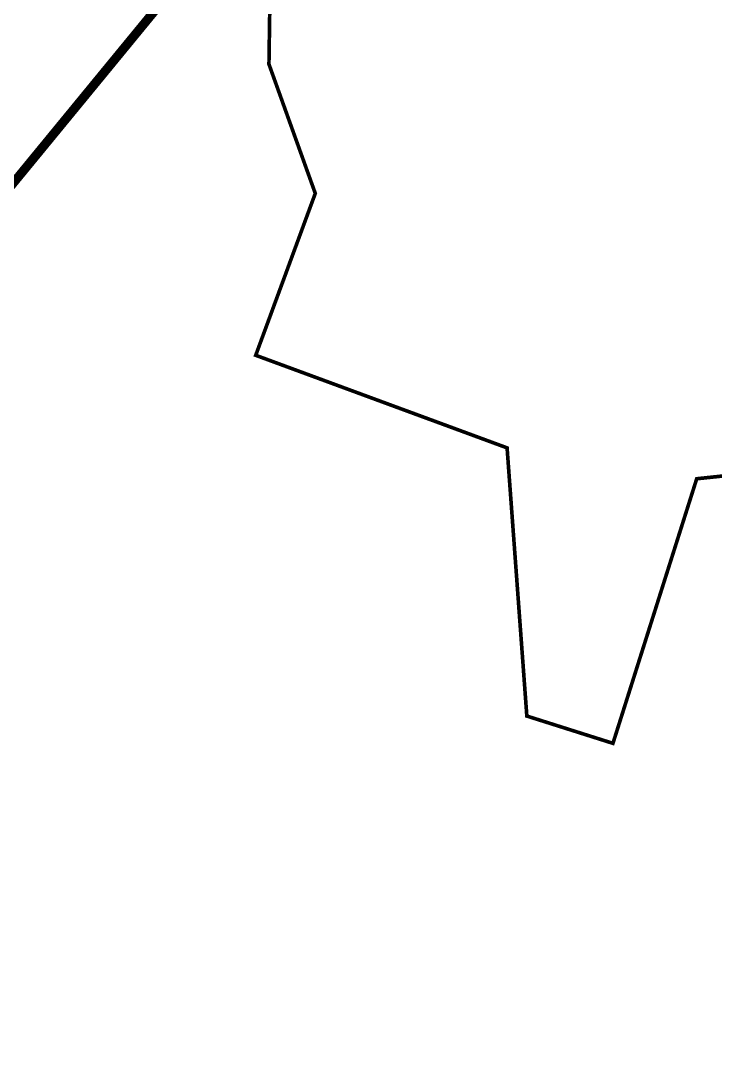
# Model space of a CAD drawing. Header units: metres. Extents: x 561401 to 594056, y 8460144 to 8508504.
# Drawn here: x 574666.1 to 574704.3, y 8487194.2 to 8487251.3 of the extents above; entities that cross this region are included whole.
import ezdxf

# ---------------------------------------------------------------- set-up
doc = ezdxf.new("R2010")
doc.units = ezdxf.units.M
doc.layers.add('1.1. DERECHO DE VIA', color=230, linetype='Continuous')
doc.layers.add('1.2. AFECTADOS BASE GRAFICA ESTATAL NO INSCRITO', color=30, linetype='Continuous')

msp = doc.modelspace()

# ---------------------------------------------------------------- linework, layer by layer
at = {"layer": '1.1. DERECHO DE VIA', "color": 230, "linetype": 'Continuous', "lineweight": 40, "ltscale": 0.2, "const_width": 0.5}
msp.add_lwpolyline([(574742.636, 8487437.284), (574742.202, 8487417.317), (574738.102, 8487397.771), (574731.216, 8487378.998), (574724.127, 8487360.296), (574717.038, 8487341.594), (574709.949, 8487322.893), (574702.861, 8487304.191), (574695.529, 8487285.588), (574685.872, 8487268.097), (574673.738, 8487252.213), (574661.043, 8487236.759), (574648.348, 8487221.305), (574635.653, 8487205.85), (574622.958, 8487190.396), (574610.264, 8487174.941), (574597.569, 8487159.487), (574584.874, 8487144.032), (574571.248, 8487129.426), (574555.202, 8487117.535), (574537.641, 8487107.968), (574520.002, 8487098.541), (574501.913, 8487090.091), (574482.285, 8487086.485)], dxfattribs=at)
at = {"layer": '1.2. AFECTADOS BASE GRAFICA ESTATAL NO INSCRITO', "color": 64, "linetype": 'Continuous', "lineweight": -3, "const_width": 0.2}
msp.add_lwpolyline([(574679.779, 8487252.595), (574679.724, 8487248.914), (574682.272, 8487241.814), (574678.996, 8487232.917), (574692.82, 8487227.827), (574693.906, 8487213.088), (574698.641, 8487211.588), (574703.249, 8487226.13), (574707.857, 8487226.615)], dxfattribs=at)

doc.saveas('drawing.dxf')
